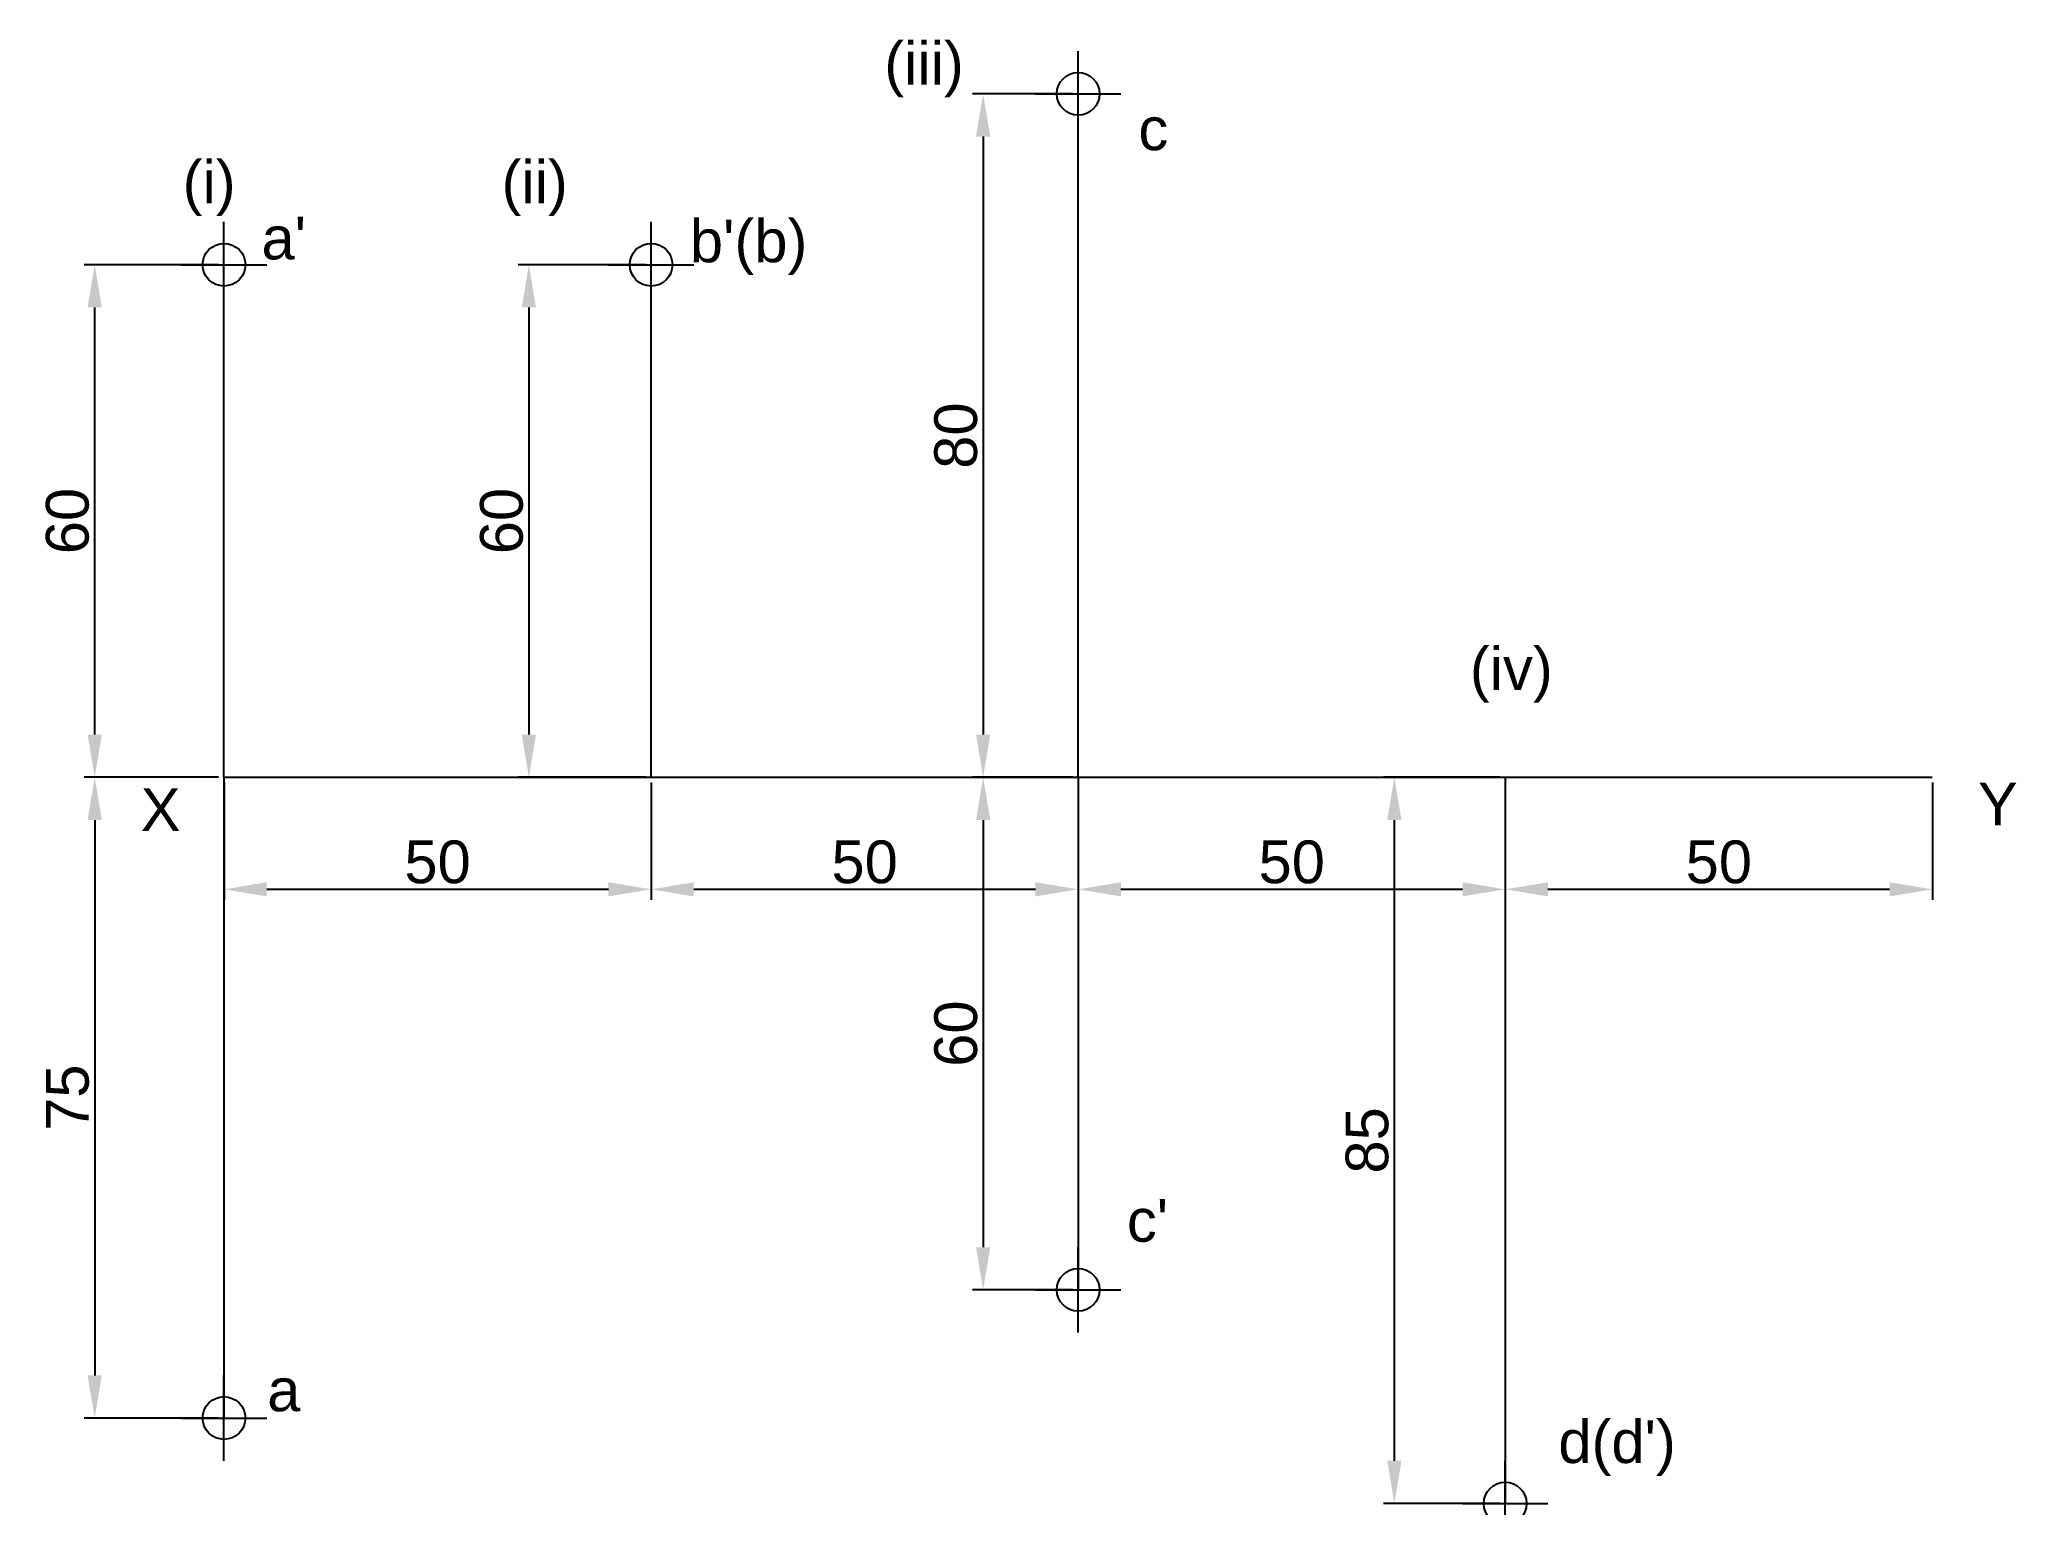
# Model space of a CAD drawing. Header units: millimetres. Extents: x 28 to 260, y 115 to 286.
import ezdxf

# ---------------------------------------------------------------- set-up
doc = ezdxf.new("R2010")
doc.units = ezdxf.units.MM
doc.header["$PDMODE"] = 34
doc.header["$PDSIZE"] = 5
doc.styles.get("Standard").update_dxf_attribs({"font": 'arial.ttf'})
doc.dimstyles.new('ISO-25', dxfattribs={"dimtxt": 5, "dimasz": 5, "dimexe": 1.25, "dimexo": 0.625, "dimtad": 1, "dimtxsty": 'Standard', "dimcen": 2.5, "dimadec": 0, "dimazin": 0, "dimtfac": 1, "dimtmove": 0, "dimatfit": 3, "dimfxl": 1, "dimarcsym": 0})

# ---------------------------------------------------------------- blocks, each defined once
blk = doc.blocks.new('*D1')
at = {"color": 0, "lineweight": -2, "transparency": 16777216}
for p, q in [((49.95, 199.22), (49.95, 185.48)), ((99.95, 199.22), (99.95, 185.48)), ((54.95, 186.73), (94.95, 186.73))]:
    blk.add_line(p, q, dxfattribs=at)
at = {"color": 0, "transparency": 16777216}
for points in [[(54.95, 187.56), (54.95, 185.9), (49.95, 186.73)], [(94.95, 187.56), (94.95, 185.9), (99.95, 186.73)]]:
    blk.add_solid(points, dxfattribs=at)
at = {"layer": 'Defpoints', "color": 0, "transparency": 16777216}
for p in [(49.95, 199.84), (99.95, 199.84), (99.95, 186.73)]:
    blk.add_point(p, dxfattribs=at)
at = {"color": 0, "transparency": 16777216, "insert": (74.95, 189.91), "char_height": 5, "attachment_point": 5}
blk.add_mtext('50', dxfattribs=at)
blk = doc.blocks.new('*D2')
at = {"color": 0, "lineweight": -2, "transparency": 16777216}
for p, q in [((99.95, 199.22), (99.95, 185.48)), ((149.95, 199.22), (149.95, 185.48)), ((104.95, 186.73), (144.95, 186.73))]:
    blk.add_line(p, q, dxfattribs=at)
at = {"color": 0, "transparency": 16777216}
for points in [[(104.95, 187.56), (104.95, 185.9), (99.95, 186.73)], [(144.95, 187.56), (144.95, 185.9), (149.95, 186.73)]]:
    blk.add_solid(points, dxfattribs=at)
at = {"layer": 'Defpoints', "color": 0, "transparency": 16777216}
for p in [(99.95, 199.84), (149.95, 199.84), (149.95, 186.73)]:
    blk.add_point(p, dxfattribs=at)
at = {"color": 0, "transparency": 16777216, "insert": (124.95, 189.91), "char_height": 5, "attachment_point": 5}
blk.add_mtext('50', dxfattribs=at)
blk = doc.blocks.new('*D3')
at = {"color": 0, "lineweight": -2, "transparency": 16777216}
for p, q in [((149.95, 199.22), (149.95, 185.48)), ((199.95, 199.22), (199.95, 185.48)), ((154.95, 186.73), (194.95, 186.73))]:
    blk.add_line(p, q, dxfattribs=at)
at = {"color": 0, "transparency": 16777216}
for points in [[(154.95, 187.56), (154.95, 185.9), (149.95, 186.73)], [(194.95, 187.56), (194.95, 185.9), (199.95, 186.73)]]:
    blk.add_solid(points, dxfattribs=at)
at = {"layer": 'Defpoints', "color": 0, "transparency": 16777216}
for p in [(149.95, 199.84), (199.95, 199.84), (199.95, 186.73)]:
    blk.add_point(p, dxfattribs=at)
at = {"color": 0, "transparency": 16777216, "insert": (174.95, 189.91), "char_height": 5, "attachment_point": 5}
blk.add_mtext('50', dxfattribs=at)
blk = doc.blocks.new('*D4')
at = {"color": 0, "lineweight": -2, "transparency": 16777216}
for p, q in [((199.95, 199.22), (199.95, 185.48)), ((249.95, 199.22), (249.95, 185.48)), ((204.95, 186.73), (244.95, 186.73))]:
    blk.add_line(p, q, dxfattribs=at)
at = {"color": 0, "transparency": 16777216}
for points in [[(204.95, 187.56), (204.95, 185.9), (199.95, 186.73)], [(244.95, 187.56), (244.95, 185.9), (249.95, 186.73)]]:
    blk.add_solid(points, dxfattribs=at)
at = {"layer": 'Defpoints', "color": 0, "transparency": 16777216}
for p in [(199.95, 199.84), (249.95, 199.84), (249.95, 186.73)]:
    blk.add_point(p, dxfattribs=at)
at = {"color": 0, "transparency": 16777216, "insert": (224.95, 189.91), "char_height": 5, "attachment_point": 5}
blk.add_mtext('50', dxfattribs=at)
blk = doc.blocks.new('*D5')
at = {"color": 0, "lineweight": -2, "transparency": 16777216}
for p, q in [((49.32, 259.84), (33.56, 259.84)), ((34.81, 204.84), (34.81, 254.84)), ((49.32, 199.84), (33.56, 199.84))]:
    blk.add_line(p, q, dxfattribs=at)
at = {"color": 0, "transparency": 16777216}
for points in [[(33.97, 254.84), (35.64, 254.84), (34.81, 259.84)], [(33.97, 204.84), (35.64, 204.84), (34.81, 199.84)]]:
    blk.add_solid(points, dxfattribs=at)
at = {"layer": 'Defpoints', "color": 0, "transparency": 16777216}
for p in [(34.81, 259.84), (49.95, 259.84), (49.95, 199.84)]:
    blk.add_point(p, dxfattribs=at)
at = {"color": 0, "transparency": 16777216, "insert": (31.63, 229.84), "char_height": 5, "attachment_point": 5, "rotation": 90}
blk.add_mtext('60', dxfattribs=at)
blk = doc.blocks.new('*D6')
at = {"color": 0, "lineweight": -2, "transparency": 16777216}
for p, q in [((49.32, 199.84), (33.56, 199.84)), ((34.81, 194.84), (34.81, 129.84)), ((49.32, 124.84), (33.56, 124.84))]:
    blk.add_line(p, q, dxfattribs=at)
at = {"color": 0, "transparency": 16777216}
for points in [[(33.97, 194.84), (35.64, 194.84), (34.81, 199.84)], [(33.97, 129.84), (35.64, 129.84), (34.81, 124.84)]]:
    blk.add_solid(points, dxfattribs=at)
at = {"layer": 'Defpoints', "color": 0, "transparency": 16777216}
for p in [(49.95, 199.84), (34.81, 124.84), (49.95, 124.84)]:
    blk.add_point(p, dxfattribs=at)
at = {"color": 0, "transparency": 16777216, "insert": (31.64, 162.34), "char_height": 5, "attachment_point": 5, "rotation": 90}
blk.add_mtext('75', dxfattribs=at)
blk = doc.blocks.new('*D7')
at = {"color": 0, "lineweight": -2, "transparency": 16777216}
for p, q in [((99.32, 259.84), (84.39, 259.84)), ((85.64, 254.84), (85.64, 204.84)), ((99.32, 199.84), (84.39, 199.84))]:
    blk.add_line(p, q, dxfattribs=at)
at = {"color": 0, "transparency": 16777216}
for points in [[(84.8, 254.84), (86.47, 254.84), (85.64, 259.84)], [(84.8, 204.84), (86.47, 204.84), (85.64, 199.84)]]:
    blk.add_solid(points, dxfattribs=at)
at = {"layer": 'Defpoints', "color": 0, "transparency": 16777216}
for p in [(99.95, 259.84), (85.64, 199.84), (99.95, 199.84)]:
    blk.add_point(p, dxfattribs=at)
at = {"color": 0, "transparency": 16777216, "insert": (82.46, 229.84), "char_height": 5, "attachment_point": 5, "rotation": 90}
blk.add_mtext('60', dxfattribs=at)
blk = doc.blocks.new('*D8')
at = {"color": 0, "lineweight": -2, "transparency": 16777216}
for p, q in [((149.32, 279.84), (137.57, 279.84)), ((138.82, 274.84), (138.82, 204.84)), ((149.32, 199.84), (137.57, 199.84))]:
    blk.add_line(p, q, dxfattribs=at)
at = {"color": 0, "transparency": 16777216}
for points in [[(137.99, 274.84), (139.66, 274.84), (138.82, 279.84)], [(137.99, 204.84), (139.66, 204.84), (138.82, 199.84)]]:
    blk.add_solid(points, dxfattribs=at)
at = {"layer": 'Defpoints', "color": 0, "transparency": 16777216}
for p in [(149.95, 279.84), (138.82, 199.84), (149.95, 199.84)]:
    blk.add_point(p, dxfattribs=at)
at = {"color": 0, "transparency": 16777216, "insert": (135.64, 239.84), "char_height": 5, "attachment_point": 5, "rotation": 90}
blk.add_mtext('80', dxfattribs=at)
blk = doc.blocks.new('*D9')
at = {"color": 0, "lineweight": -2, "transparency": 16777216}
for p, q in [((149.32, 199.84), (137.57, 199.84)), ((138.82, 194.84), (138.82, 144.84)), ((149.32, 139.84), (137.57, 139.84))]:
    blk.add_line(p, q, dxfattribs=at)
at = {"color": 0, "transparency": 16777216}
for points in [[(137.99, 194.84), (139.66, 194.84), (138.82, 199.84)], [(137.99, 144.84), (139.66, 144.84), (138.82, 139.84)]]:
    blk.add_solid(points, dxfattribs=at)
at = {"layer": 'Defpoints', "color": 0, "transparency": 16777216}
for p in [(149.95, 199.84), (138.82, 139.84), (149.95, 139.84)]:
    blk.add_point(p, dxfattribs=at)
at = {"color": 0, "transparency": 16777216, "insert": (135.64, 169.84), "char_height": 5, "attachment_point": 5, "rotation": 90}
blk.add_mtext('60', dxfattribs=at)
blk = doc.blocks.new('*D10')
at = {"color": 0, "lineweight": -2, "transparency": 16777216}
for p, q in [((199.32, 199.84), (185.71, 199.84)), ((186.96, 194.84), (186.96, 119.84)), ((199.32, 114.84), (185.71, 114.84))]:
    blk.add_line(p, q, dxfattribs=at)
at = {"color": 0, "transparency": 16777216}
for points in [[(186.13, 194.84), (187.8, 194.84), (186.96, 199.84)], [(186.13, 119.84), (187.8, 119.84), (186.96, 114.84)]]:
    blk.add_solid(points, dxfattribs=at)
at = {"layer": 'Defpoints', "color": 0, "transparency": 16777216}
for p in [(199.95, 199.84), (186.96, 114.84), (199.95, 114.84)]:
    blk.add_point(p, dxfattribs=at)
at = {"color": 0, "transparency": 16777216, "insert": (183.79, 157.34), "char_height": 5, "attachment_point": 5, "rotation": 90}
blk.add_mtext('85', dxfattribs=at)

msp = doc.modelspace()

# ---------------------------------------------------------------- linework, layer by layer
for p, q in [((149.945, 199.843), (149.945, 279.843)), ((49.945, 199.843), (49.945, 259.843)), ((99.945, 199.843), (99.945, 259.843)), ((49.945, 199.843), (99.945, 199.843)), ((49.945, 199.843), (49.945, 124.843)), ((99.945, 199.843), (149.945, 199.843)), ((149.945, 199.843), (199.945, 199.843)), ((149.945, 199.843), (149.945, 139.843)), ((199.945, 199.843), (249.945, 199.843)), ((199.945, 199.843), (199.945, 114.843))]:
    msp.add_line(p, q)
at = {"color": 240, "true_color": 0xed1f24}
for p in [(149.945, 279.843), (49.945, 259.843), (99.945, 259.843), (149.945, 139.843), (49.945, 124.843), (199.945, 114.843)]:
    msp.add_point(p, dxfattribs=at)

# ---------------------------------------------------------------- texts
for s, p in [('(iii)', (127.247, 280.934)), ('c', (157, 273.246)), ('(i) ', (45.104, 267.033)), ('(ii)', (82.441, 267.033)), ("a'", (54.332, 260.47)), ("b'(b)", (104.488, 260.133)), ('(iv)', (195.812, 210.073)), ('Y', (255.292, 194.232)), ('X', (40.194, 193.559)), ("c'", (155.653, 145.478)), ('a', (55.005, 125.64)), ("d(d')", (206.163, 119.577))]:
    msp.add_text(s, height=5).set_placement(p)

# ---------------------------------------------------------------- dimensions: what is measured, and where the dimension line sits
for base, p1, p2, picture, middle in [((138.823, 199.843), (149.945, 279.843), (149.945, 199.843), '*D8', (135.645, 239.843)), ((34.808, 259.843), (49.945, 199.843), (49.945, 259.843), '*D5', (31.63, 229.843)), ((85.637, 199.843), (99.945, 259.843), (99.945, 199.843), '*D7', (82.459, 229.843)), ((34.808, 124.843), (49.945, 199.843), (49.945, 124.843), '*D6', (31.641, 162.343)), ((138.823, 139.843), (149.945, 199.843), (149.945, 139.843), '*D9', (135.645, 169.843)), ((186.965, 114.843), (199.945, 199.843), (199.945, 114.843), '*D10', (183.787, 157.343))]:
    dim = msp.add_linear_dim(base=base, p1=p1, p2=p2, angle=90, dimstyle='ISO-25')
    dim.commit()
    dim.dimension.update_dxf_attribs({"geometry": picture, "text_midpoint": middle})
for base, p1, p2, picture, middle in [((99.945, 186.73), (49.945, 199.843), (99.945, 199.843), '*D1', (74.945, 189.908)), ((149.945, 186.73), (99.945, 199.843), (149.945, 199.843), '*D2', (124.945, 189.908)), ((199.945, 186.73), (149.945, 199.843), (199.945, 199.843), '*D3', (174.945, 189.908)), ((249.945, 186.73), (199.945, 199.843), (249.945, 199.843), '*D4', (224.945, 189.908))]:
    dim = msp.add_linear_dim(base=base, p1=p1, p2=p2, dimstyle='ISO-25')
    dim.commit()
    dim.dimension.update_dxf_attribs({"geometry": picture, "text_midpoint": middle})

doc.saveas('drawing.dxf')
